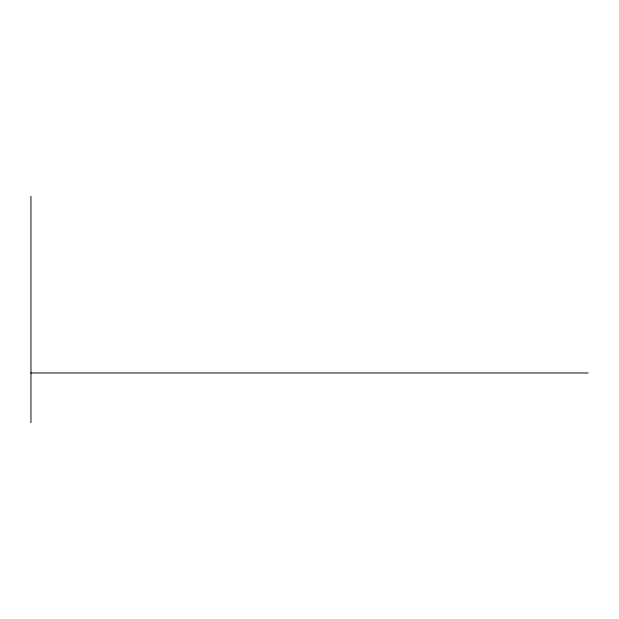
<?xml version="1.0" encoding="UTF-8"?>
<svg xmlns="http://www.w3.org/2000/svg" width="619" height="619" viewBox="0 0 619 619"><rect width="100%" height="100%" fill="white"/><g stroke="black" fill="none" stroke-linecap="round" stroke-linejoin="round"><path stroke-width="0.93" d="M30.95 372.955L588.05 372.955M30.95 196.339L30.95 422.661"/></g></svg>
